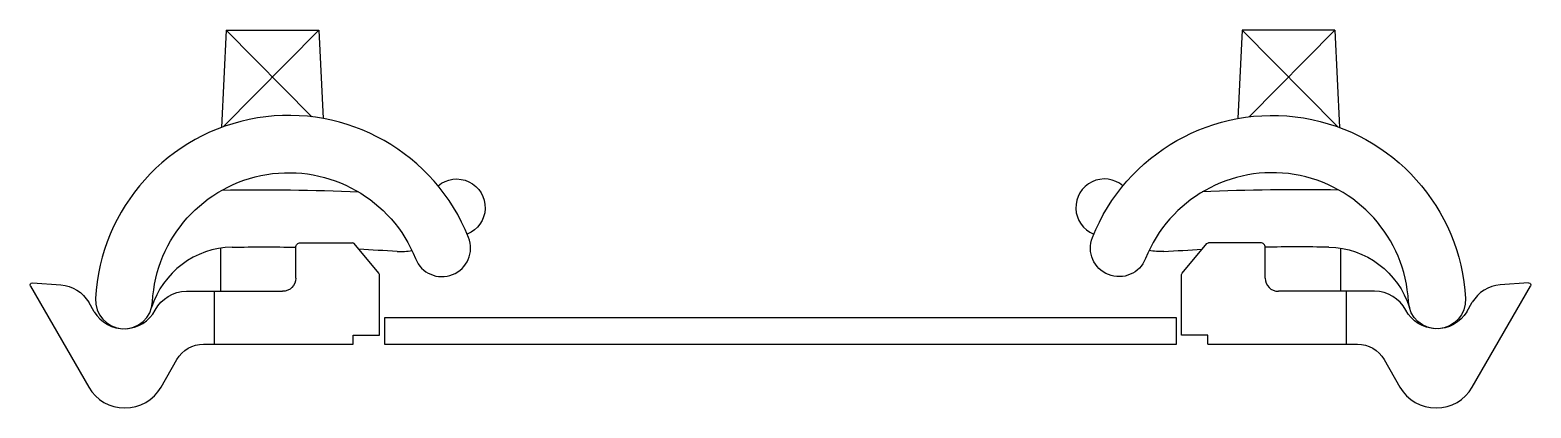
# Model space of a CAD drawing. Header units: metres. Extents: x -0.17 to 1.64, y -0.01 to 0.07.
# Drawn here: x -0.1706 to 0.1706, y -0.0145 to 0.0713 of the extents above.
import ezdxf

# ---------------------------------------------------------------- set-up
doc = ezdxf.new("R2010")
doc.units = ezdxf.units.M
doc.header["$MEASUREMENT"] = 0

msp = doc.modelspace()

# ---------------------------------------------------------------- linework, layer by layer
for p, q in [((-0.1259500000819215, 0.07134534054994583), (-0.1270573415303283, 0.04919851219690609)), ((-0.1266611981178459, 0.04934325166971248), (-0.1049500000819215, 0.07134534054994583)), ((-0.1259500000819215, 0.07134534054994583), (-0.1064854128211795, 0.05162629722692655)), ((-0.1259500000819215, 0.07134534054994583), (-0.1049500000819215, 0.07134534054994583)), ((-0.1049500000819215, 0.07134534054994583), (-0.1039449074091652, 0.05124402220017073)), ((0.1049500000819215, 0.07134534054994583), (0.1039449074091652, 0.05124402220017073)), ((0.1266611981178459, 0.04934325166971248), (0.1049500000819215, 0.07134534054994583)), ((0.1259500000819215, 0.07134534054994583), (0.1049500000819215, 0.07134534054994583)), ((0.1259500000819215, 0.07134534054994583), (0.1064854128211795, 0.05162629722692655)), ((0.1259500000819215, 0.07134534054994583), (0.1270573415303283, 0.04919851219690609)), ((-0.1272424427634076, 0.02180093421615166), (-0.1272424427634076, 0.01197974685047666)), ((-0.1101435967728146, 0.01500000703334808), (-0.1101435975178727, 0.02200000703334808)), ((-0.1091435976519832, 0.02300000709295273), (-0.09724959758367623, 0.02300000840425491)), ((-0.0912605969354161, 0.01613900911808014), (-0.09686659756746377, 0.0228220084309578)), ((0.0912605969354161, 0.01613900911808014), (0.09686659756746377, 0.0228220084309578)), ((0.1091435976519832, 0.02300000709295273), (0.09724959758367623, 0.02300000840425491)), ((0.1101435967728146, 0.01500000703334808), (0.1101435975178727, 0.02200000703334808)), ((0.1272424427634076, 0.02180093421615166), (0.1272424427634076, 0.01197974685047666)), ((-0.1699958590698822, 0.01392467443444704), (-0.1635475966229686, 0.01347700142860413)), ((-0.09114359542425955, 0.002000009179115296), (-0.09114359686967219, 0.0158180091381073)), ((0.09114359542425955, 0.002000009179115296), (0.09114359686967219, 0.0158180091381073)), ((0.1699958590450448, 0.0139246744327227), (0.1635475966229686, 0.01347700142860413)), ((-0.1704635010946719, 0.01317587505308635), (-0.1572272400140762, -0.00975)), ((-0.1350103024363169, 0.01200000435113907), (-0.1286372803642997, 0.01200000500679016)), ((-0.1286372803642997, 0.01200000500679016), (-0.1131435964747914, 0.01200000661611557)), ((-0.1286372791051515, 4.947185516357422e-09), (-0.1286372803642997, 0.01200000494718552)), ((0.1286372803642997, 0.01200000500679016), (0.1131435964747914, 0.01200000661611557)), ((0.1286372791051515, 4.947185516357422e-09), (0.1286372803642997, 0.01200000494718552)), ((0.1350103024363169, 0.01200000435113907), (0.1286372803642997, 0.01200000500679016)), ((0.1572272399902344, -0.00975), (0.1704635010698345, 0.01317587505136201)), ((-0.1559915959655889, 0.007365002155303955), (-0.1572235961824306, 0.009499001920223236)), ((0.1559915959655889, 0.007365002155303955), (0.1572235961824306, 0.009499001920223236)), ((-0.1311021400094032, 0), (-0.0971435952156424, 0)), ((-0.09714359542425956, 0.002000008463859558), (-0.09114359542425955, 0.002000009179115296)), ((-0.0971435952156433, 8.46385955810547e-09), (-0.09714359542425956, 0.002000008463859558)), ((0.09714359542425956, 0.002000008463859558), (0.09114359542425955, 0.002000009179115296)), ((0.0971435952156433, 8.46385955810547e-09), (0.09714359542425956, 0.002000008463859558)), ((0.0971435952156424, 0), (0.1311021399974823, 0)), ((-0.1407727600097656, -0.00975), (-0.1371643200039864, -0.0035)), ((0.1371643199920654, -0.0035), (0.1407727599859238, -0.00975))]:
    msp.add_line(p, q)
at = {"flags": 128}
for points in [[(-0.1556931681983732, 0.01035746351540072, 0.9999840958381686), (-0.1427127390861468, 0.00964439957310662, -0.8034795758930492), (-0.08296235209199722, 0.0194208059761168, 0.9999997645765569), (-0.07088615756090472, 0.02423386381707772, 0.8034776427597413), (-0.1556931455029048, 0.0103578764724553)], [(0.1556931681983732, 0.01035746351540072, -0.9999840958381686), (0.1427127390861468, 0.009644399573106614, 0.8034795758930492), (0.08296235209199722, 0.0194208059761168, -0.9999997645765569), (0.07088615756090472, 0.02423386381707772, -0.8034776427597413), (0.1556931455029048, 0.0103578764724553)]]:
    msp.add_lwpolyline(points, format="xyb", dxfattribs=at)
msp.add_lwpolyline([(-0.09000000000000001, 0), (0.09000000000000001, 0), (0.09000000000000001, 0.006), (-0.09000000000000001, 0.006)], close=True, dxfattribs=at)
at = {"extrusion": (0, 0, -1)}
for centre, radius, start, end in [((0.073619011852736, 0.03101219187919342), 0.00650000000000001, 49.58690415705748, 248.0790506669017), ((0.1175413076257653, -0.4120870780831174), 0.4471695865277912, 88.79838796990518, 92.77890646937), ((0.1175413076257653, -0.4120870780831174), 0.434169586527791, 89.06564682092441, 90.97729356798189), ((0.1091435975029715, 0.02200000709295273), 0.001, 359.9999939527501, 89.99999395275017), ((-0.08711506259202434, 0.04701552325431549), 0.02600000000000004, 269.9861036347713, 277.4300180438115), ((-0.1175413076257653, -0.4120870780831174), 0.434169586527791, 85.98231429018671, 87.12951175015588), ((-0.09724976920780028, 0.02250000834465027), 0.0005, 39.99665601783118, 90.00000601783117), ((-0.1242739015197702, 0.002498527633587946), 0.01952934041368993, 91.01906127652427, 162.7625585366776), ((0.1700304884005271, 0.01342587506650529), 0.0005, 329.9999982244209, 93.97140829587298), ((0.1131435967728146, 0.01500000673532486), 0.003000000000000002, 179.9999939527502, 269.9999939527502), ((-0.09164359685477103, 0.01581803601980209), 0.0005, 6.047249816755364e-06, 39.99754771391648), ((-0.1700304883756897, 0.01342587506478095), 0.0005000000000000001, 86.0285917041281, 210.0000017755802), ((0.1641522306024679, 0.005500001311302185), 0.008000000000000005, 94.33456895275019, 150.004246730528), ((0.1350103016018518, 0.004000004351139069), 0.008, 27.95318006386129, 89.99999395275019), ((-0.149143596392835, 0.01150000292062759), 0.008, 211.0548810472498, 332.0468199361387), ((0.1311021429657936, -0.007), 0.007000000000000003, 30.00000027956102, 90.00000027956101), ((-0.1311021429419518, -0.007), 0.007000000000000002, 89.99999972043899, 149.999999720439)]:
    msp.add_arc(centre, radius, start, end, dxfattribs=at)
for centre, radius, start, end in [((0.073619011852736, 0.03101219187919342), 0.00650000000000001, 49.58690415705748, 248.0790506669017), ((0.1175413076257653, -0.4120870780831174), 0.4471695865277912, 88.79838796990518, 92.77890646937), ((-0.1242739015197702, 0.002498527633587946), 0.01952934041368993, 91.01906127652427, 162.7625585366776), ((-0.09724976920780028, 0.02250000834465027), 0.0005, 39.99665601783118, 90.00000601783117), ((-0.1175413076257653, -0.4120870780831174), 0.434169586527791, 85.98231429018671, 87.12951175015588), ((-0.08711506259202434, 0.04701552325431549), 0.02600000000000004, 269.9861036347713, 277.4300180438115), ((0.1091435975029715, 0.02200000709295273), 0.001, 359.9999939527501, 89.99999395275017), ((0.1175413076257653, -0.4120870780831174), 0.434169586527791, 89.06564682092441, 90.97729356798189), ((-0.09164359685477103, 0.01581803601980209), 0.0005, 6.047249816755364e-06, 39.99754771391648), ((0.1131435967728146, 0.01500000673532486), 0.003000000000000002, 179.9999939527502, 269.9999939527502), ((0.1350103016018518, 0.004000004351139069), 0.008, 27.95318006386129, 89.99999395275019), ((0.1641522306024679, 0.005500001311302185), 0.008000000000000005, 94.33456895275019, 150.004246730528), ((-0.149143596392835, 0.01150000292062759), 0.008, 211.0548810472498, 332.0468199361387), ((-0.1489999999642372, -0.004999999523162842), 0.009500000000000005, 209.9999989081305, 330.0000016859083), ((0.1489999999523163, -0.004999999523162842), 0.009500000000000001, 209.9999983140917, 330.0000010918695)]:
    msp.add_arc(centre, radius, start, end)

doc.saveas('drawing.dxf')
